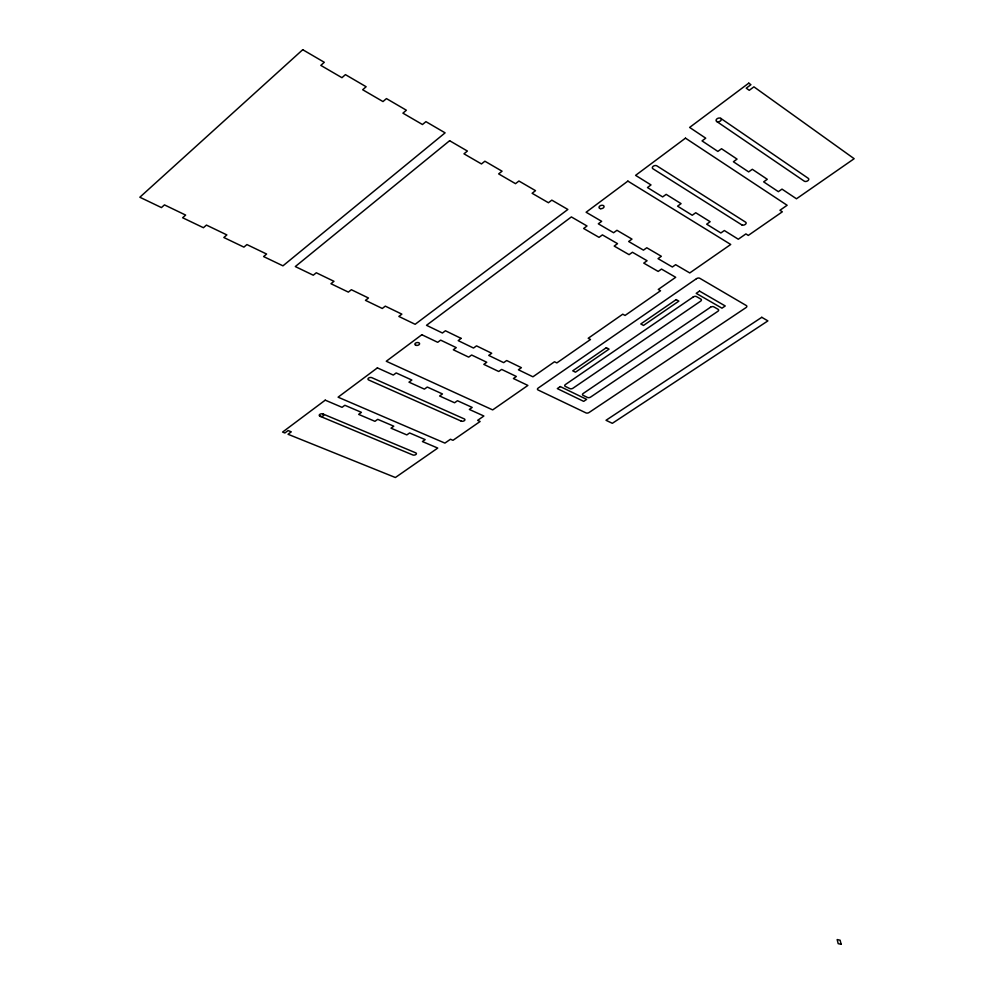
<?xml version="1.0" encoding="UTF-8"?>
<svg xmlns="http://www.w3.org/2000/svg" width="994" height="994" viewBox="0 0 994 994"><rect width="100%" height="100%" fill="white"/><g stroke="black" fill="none" stroke-linecap="round" stroke-linejoin="round"><path stroke-width="1.49" d="M320.006 416.237L412.734 454.929A2.199 1.205 -8.8 0 0 415.815 454.556A2.199 1.205 -8.8 0 0 415.728 452.842L323.013 414.001M716.649 121.43L804.27 181.156A2.584 1.59 -19.5 0 0 807.762 180.771A2.584 1.59 -19.5 0 0 808.284 178.348L720.749 118.373M302.735 49.7L139.843 197.234L161.438 207.584L164.457 204.888L185.642 215.077L182.623 217.748L203.422 227.713L206.441 225.091L226.868 234.919L223.836 237.504L243.903 247.121L246.922 244.574L266.616 254.042L263.596 256.564L282.955 265.833L445.101 132.848L425.929 121.653L422.462 124.523L402.918 113.154L406.384 110.235L386.455 98.592L382.988 101.562L362.673 89.746L366.14 86.739L345.427 74.637L341.948 77.694L320.813 65.393L324.292 62.287L302.735 49.7M449.623 140.713L295.305 266.554L313.272 275.214L316.303 272.778L333.984 281.314L330.952 283.725L348.347 292.112L351.367 289.726L368.476 298.001L365.457 300.35L382.28 308.463L385.299 306.14L401.862 314.141L398.842 316.44L415.144 324.292L567.86 209.461L551.819 200.142L548.427 202.726L532.113 193.283L535.517 190.662L518.93 181.02L515.513 183.666L498.64 173.888L502.057 171.204L484.886 161.214L481.456 163.948L463.974 153.821L467.404 151.051L449.623 140.713M461.104 338.382L458.197 340.631L473.517 348.049L476.524 345.875L491.719 353.255L488.713 355.405L503.672 362.648L506.667 360.524L521.403 367.681L518.408 369.78L532.933 376.801L554.503 361.766L556.839 362.922L590.511 339.488L588.187 338.283L622.766 314.191L625.064 315.446L660.55 290.745L658.264 289.453L675.696 277.301L661.507 269.088L658.177 271.424L643.752 263.112L647.082 260.739L632.433 252.265L629.09 254.663L614.193 246.077L617.535 243.654L602.401 234.895L599.047 237.355L583.64 228.483L587.007 225.986L571.364 216.928L426.501 325.299L442.417 333.002L445.436 330.766L461.104 338.382M325.237 400.16L282.582 432.079L284.856 432.986L288.098 430.564L291.279 431.843L288.036 434.266L395.388 477.518L437.745 448.07L422.413 441.547L425.171 439.609L409.603 432.949L406.832 434.912L391.015 428.178L393.786 426.19L377.72 419.331L374.949 421.332L358.635 414.386L361.418 412.348L344.843 405.266L342.073 407.329L325.237 400.16M748.78 83.148L689.625 127.431L705.728 138.178L702.05 140.899L717.867 151.423L721.532 148.74L737.051 159.102L733.398 161.749L748.656 171.9L752.309 169.291L767.281 179.293L763.653 181.865L778.377 191.668L782.005 189.121L796.467 198.788L854.157 158.705L753.924 86.838L749.252 90.317L746.245 88.18L750.917 84.689L748.78 83.148M377.385 367.879L338.084 397.178L444.914 443.1L450.481 439.236L452.978 440.317L480.127 421.481L477.629 420.363L483.879 416.014L469.342 409.441L472.212 407.428L457.464 400.731L454.581 402.769L439.609 395.997L442.479 393.947L427.283 387.051L424.401 389.126L408.969 382.156L411.851 380.043L396.184 372.936L393.301 375.073L377.385 367.879M421.841 334.729L386.268 361.257L492.676 409.901L527.889 385.436L513.413 378.515L516.346 376.465L501.659 369.42L498.727 371.495L483.817 364.363L486.762 362.263L471.628 355.007L468.683 357.132L453.314 349.776L456.258 347.627L440.653 340.134L437.708 342.309L421.841 334.729M627.873 181.107L586.112 212.244L601.668 221.339L598.313 223.812L613.609 232.733L616.951 230.297L631.985 239.107L628.655 241.505L643.466 250.14L646.783 247.767L661.345 256.29L658.028 258.639L672.366 267.001L675.659 264.69L689.761 272.94L730.727 244.474L627.873 181.107M685.475 138.154L635.588 175.354L651.008 184.934L647.479 187.543L662.65 196.924L666.166 194.364L681.076 203.633L677.573 206.168L692.234 215.251L695.738 212.741L710.151 221.712L706.672 224.184L720.861 232.969L724.34 230.533L738.293 239.219L745.91 233.913L748.296 235.416L782.328 211.809L779.955 210.256L787.136 205.273L685.475 138.154M696.471 278.68L538.127 388.107A2.261 1.292 -11.6 0 0 538.052 389.971L585.975 412.895A2.212 1.218 -12.4 0 0 589.044 412.522L745.985 307.618A2.361 1.367 -16.5 0 0 746.37 305.58L699.801 278.295A2.423 1.441 -15.9 0 0 696.471 278.68M606.328 347.701L572.73 370.837L575.476 372.191L609.049 349.118L606.328 347.701M676.181 299.604L640.795 323.969L643.503 325.436L678.865 301.12L676.181 299.604M560.281 386.567L557.311 388.604L583.689 401.365L586.646 399.377L560.281 386.567M699.515 291.08L696.21 293.342L721.955 308.177L725.235 305.966L699.515 291.08M693.191 296.982L565.424 384.541A2.261 1.28 -12.2 0 0 565.3 386.393L569.823 388.604A2.261 1.28 -12.3 0 0 572.966 388.219L700.571 301.207A2.386 1.392 -15.6 0 0 700.907 299.132L696.483 296.597A2.386 1.404 -15.6 0 0 693.191 296.982M710.548 307.221L583.192 393.475A2.236 1.255 -12.5 0 0 583.043 395.301L587.491 397.463A2.236 1.255 -12.6 0 0 590.598 397.078L717.78 311.37A2.361 1.367 -15.9 0 0 718.14 309.333L713.804 306.848A2.361 1.379 -15.8 0 0 710.548 307.221M761.777 317.31L606.017 420.288L612.329 423.32L767.89 320.888L761.777 317.31M841.135 944.3L838.191 943.641L837.159 939.554L840.104 940.225L841.135 944.3M461.154 421.083L368.737 380.006A2.348 1.367 -7.9 0 1 368.575 378.08A2.348 1.367 -7.9 0 1 371.868 377.683L464.26 418.909A2.236 1.255 -9.9 0 1 464.285 420.698A2.236 1.255 -9.9 0 1 461.154 421.083M741.772 224.855L652.946 168.769A2.634 1.702 -16.3 0 1 653.232 166.259A2.634 1.702 -16.3 0 1 656.86 165.861L745.612 222.171A2.51 1.528 -17.6 0 1 745.202 224.47A2.51 1.528 -17.6 0 1 741.772 224.855M416.101 345.353A2.386 1.429 -9 0 0 419.592 343.688A2.386 1.429 -9 0 0 415.989 342.868A2.386 1.429 -9 0 0 416.101 345.353M600.624 208.678A2.572 1.64 -14.5 0 0 604.041 206.354A2.572 1.64 -14.5 0 0 599.966 205.907A2.572 1.64 -14.5 0 0 600.624 208.678M717.83 121.79A2.709 1.777 -18.7 0 0 721.284 119.081A2.709 1.777 -18.7 0 0 716.985 118.82A2.709 1.777 -18.7 0 0 717.83 121.79M320.329 416.337A2.299 1.305 -6.8 0 0 323.796 414.958A2.299 1.305 -6.8 0 0 320.403 414.051A2.299 1.305 -6.8 0 0 320.329 416.337"/></g></svg>
